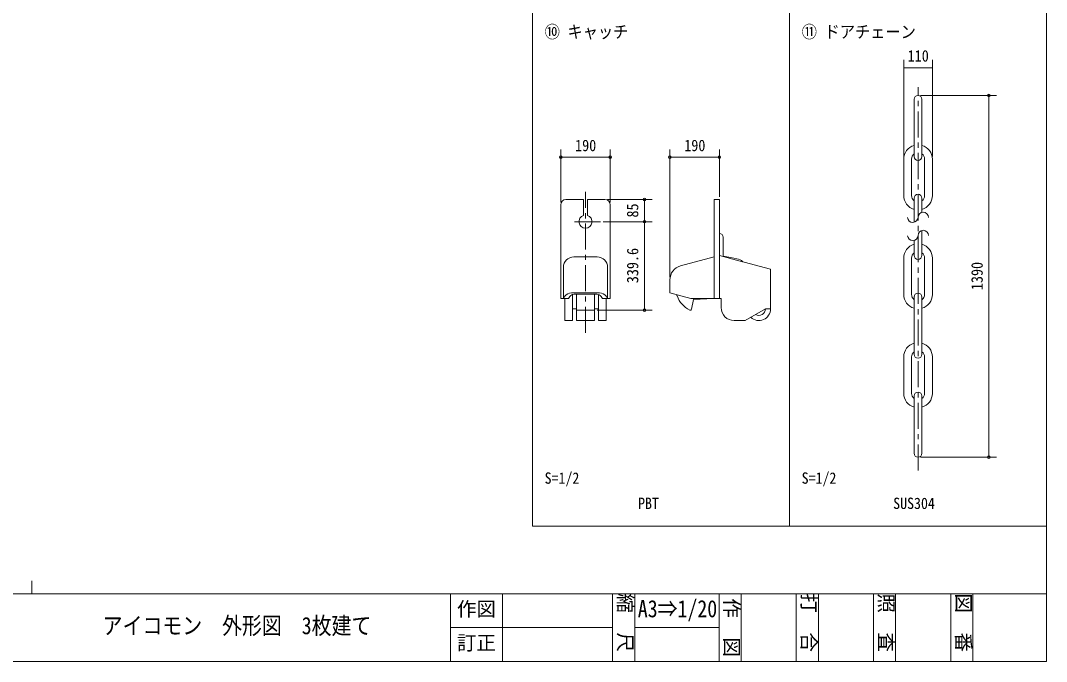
# Model space of a CAD drawing. Units: millimetres at full size, sheet at 1:20, with parts at other scales. Extents: x -4100 to 3700, y -3386 to 2063.
# Drawn here: x -243 to 3700, y -3386 to -924 of the extents above; entities that cross this region are included whole.
import ezdxf
from ezdxf.enums import TextEntityAlignment as Align

# ---------------------------------------------------------------- set-up
doc = ezdxf.new("R2010")
doc.units = ezdxf.units.MM
doc.header["$LTSCALE"] = 20
doc.header["$PDMODE"] = 32
doc.header["$PDSIZE"] = 10
doc.linetypes.add('CHAIN1', pattern=[8, 5, -1, 1, -1])
doc.linetypes.add('DASHED3', pattern=[4, 3, -1])
for name, color, linetype, lineweight in [('0-0', 7, 'Continuous', 9), ('0-1', 7, 'Continuous', 9), ('0-2', 7, 'Continuous', 9), ('0-3', 7, 'Continuous', 9), ('0-5', 7, 'Continuous', 9), ('0-E', 4, 'CHAIN1', 9), ('1-2', 6, 'Continuous', 9)]:
    doc.layers.add(name, color=color, linetype=linetype, lineweight=lineweight)
doc.styles.add('HGｺﾞｼｯｸM', font='')
doc.styles.add('ＭＳ ゴシック', font='')
doc.styles.get('HGｺﾞｼｯｸM').set_extended_font_data('HGｺﾞｼｯｸM')
doc.styles.get('ＭＳ ゴシック').set_extended_font_data('MS Gothic')

msp = doc.modelspace()

# ---------------------------------------------------------------- linework, layer by layer
at = {"layer": '0-0'}
for p, q in [((3191.53, -1446.32), (3191.53, -1226.32)), ((3221.53, -1446.32), (3221.53, -1226.32)), ((3191.53, -1446.32), (3191.53, -1374.77)), ((3221.53, -1446.32), (3221.53, -1391.51)), ((3151.53, -1596.32), (3151.53, -1456.32)), ((3181.53, -1596.32), (3181.53, -1456.32)), ((3231.53, -1596.32), (3231.53, -1456.32)), ((3261.53, -1456.32), (3261.53, -1596.32)), ((3191.53, -1606.32), (3191.53, -1698.65)), ((3221.53, -1660.58), (3221.53, -1606.32)), ((3221.53, -1826.32), (3221.53, -1730.32)), ((3191.53, -1768.47), (3191.53, -1826.32)), ((3151.53, -1976.32), (3151.53, -1836.32)), ((3181.53, -1976.32), (3181.53, -1836.32)), ((3231.53, -1976.32), (3231.53, -1836.32)), ((3261.53, -1836.32), (3261.53, -1976.32)), ((3191.53, -2206.32), (3191.53, -1986.32)), ((3221.53, -2206.32), (3221.53, -1986.32)), ((3151.53, -2356.32), (3151.53, -2216.32)), ((3181.53, -2356.32), (3181.53, -2216.32)), ((3231.53, -2356.32), (3231.53, -2216.32)), ((3261.53, -2216.32), (3261.53, -2356.32)), ((3191.53, -2586.32), (3191.53, -2366.32)), ((3221.53, -2586.32), (3221.53, -2366.32))]:
    msp.add_line(p, q, dxfattribs=at)
at = {"layer": '0-0', "color": 134}
msp.add_line((-199.66, -3126.39), (-199.66, -3076.39), dxfattribs=at)
at = {"layer": '0-0', "color": 5}
msp.add_line((3332.56, -3126.39), (3332.56, -3386.39), dxfattribs=at)
at = {"layer": '0-0'}
for centre, radius, start, end in [((3206.53, -1226.32), 15, 90, 180), ((3206.53, -1226.32), 15, 0, 90), ((3206.53, -1456.32), 55, 105.82662, 180), ((3206.53, -1456.32), 55, 0, 74.17338), ((3206.53, -1456.32), 25, 126.8699, 180), ((3206.53, -1446.32), 15, 180, 270), ((3206.53, -1446.32), 15, 270, 0), ((3206.53, -1456.32), 25, 0, 53.1301), ((3206.53, -1596.32), 55, 180, 254.17338), ((3206.53, -1596.32), 25, 180, 233.1301), ((3206.53, -1606.32), 15, 90, 180), ((3206.53, -1606.32), 15, 0, 90), ((3206.53, -1596.32), 55, 285.82662, 0), ((3206.53, -1596.32), 25, 306.8699, 0), ((3206.53, -1836.32), 55, 105.82662, 180), ((3206.53, -1836.32), 55, 0, 74.17338), ((3206.53, -1836.32), 25, 126.8699, 180), ((3206.53, -1826.32), 15, 180, 270), ((3206.53, -1826.32), 15, 270, 0), ((3206.53, -1836.32), 25, 0, 53.1301), ((3206.53, -1986.32), 15, 90, 180), ((3206.53, -1986.32), 15, 0, 90), ((3206.53, -1976.32), 55, 180, 254.17338), ((3206.53, -1976.32), 25, 180, 233.1301), ((3206.53, -1976.32), 55, 285.82662, 0), ((3206.53, -1976.32), 25, 306.8699, 0), ((3206.53, -2216.32), 55, 105.82662, 180), ((3206.53, -2216.32), 55, 0, 74.17338), ((3206.53, -2216.32), 25, 126.8699, 180), ((3206.53, -2206.32), 15, 180, 270), ((3206.53, -2206.32), 15, 270, 0), ((3206.53, -2216.32), 25, 0, 53.1301), ((3206.53, -2356.32), 55, 180, 254.17338), ((3206.53, -2356.32), 25, 180, 233.1301), ((3206.53, -2366.32), 15, 90, 180), ((3206.53, -2366.32), 15, 0, 90), ((3206.53, -2356.32), 25, 306.8699, 0), ((3206.53, -2356.32), 55, 285.82662, 0), ((3206.53, -2586.32), 15, 180, 270), ((3206.53, -2586.32), 15, 270, 0)]:
    msp.add_arc(centre, radius, start, end, dxfattribs=at)
at = {"layer": '0-0', "color": 6}
for centre, start, end in [((3186.53, -1679.38), 183.93822, 358.02856), ((3226.53, -1680.07), 0, 180), ((3226.53, -1749.65), 0, 180), ((3186.53, -1748.96), 183.93822, 358.02856)]:
    msp.add_arc(centre, 20, start, end, dxfattribs=at)
at = {"layer": '0-0'}
for p in [(3478.45, -1211.32), (1833.2, -1449.01), (2023.2, -1449.01), (2252.72, -1449.01), (2442.72, -1449.01), (2154.57, -1611.6), (2154.57, -1696.6), (2154.57, -2036.24), (3478.45, -2601.32)]:
    msp.add_point(p, dxfattribs=at)
at = {"layer": '0-1', "color": 5}
for p, q in [((3700.24, -3126.39), (-4099.57, -3126.39)), ((1409.29, -3386.39), (1409.29, -3126.39)), ((1609.29, -3126.39), (1609.29, -3386.39)), ((2031.52, -3386.39), (2031.52, -3126.39)), ((2117.98, -3126.39), (2117.98, -3386.39)), ((2441.63, -3126.39), (2441.63, -3386.39)), ((2526.48, -3386.39), (2526.48, -3126.39)), ((2738.61, -3126.39), (2738.61, -3386.39)), ((2823.46, -3386.39), (2823.46, -3126.39)), ((3035.58, -3126.39), (3035.58, -3386.39)), ((3120.43, -3386.39), (3120.43, -3126.39)), ((3417.41, -3386.39), (3417.41, -3126.39)), ((1409.29, -3256.39), (2031.52, -3256.39)), ((2116.37, -3256.39), (2441.63, -3256.39))]:
    msp.add_line(p, q, dxfattribs=at)
msp.add_lwpolyline([(3700.24, 2063.48), (3700.24, -3386.39), (-4099.57, -3386.39), (-4099.57, 2063.48)], close=True, dxfattribs=at)
at = {"layer": '0-2', "color": 1}
for p, q in [((3700.24, 1043.48), (3700.24, -2781.52)), ((1724.24, -2866.52), (1724.24, 958.48)), ((2712.24, -2866.52), (2712.24, 958.48)), ((3700.24, -2866.52), (1724.24, -2866.52))]:
    msp.add_line(p, q, dxfattribs=at)
at = {"layer": '0-2', "color": 6}
for p, q in [((3151.53, -1446.32), (3151.53, -1074.83)), ((3151.53, -1446.32), (3151.53, -1074.83)), ((3261.53, -1446.32), (3261.53, -1074.83)), ((3261.53, -1446.32), (3261.53, -1074.83)), ((3151.53, -1104.83), (3261.53, -1104.83)), ((3216.53, -1211.32), (3508.45, -1211.32)), ((3216.53, -1211.32), (3508.45, -1211.32)), ((3478.45, -2601.32), (3478.45, -1211.32)), ((1833.2, -1621.6), (1833.2, -1419.01)), ((1833.2, -1621.6), (1833.2, -1419.01)), ((2023.2, -1621.6), (2023.2, -1419.01)), ((2023.2, -1621.6), (2023.2, -1419.01)), ((2252.72, -1909.72), (2252.72, -1419.01)), ((2252.72, -1909.72), (2252.72, -1419.01)), ((2442.72, -1601.6), (2442.72, -1419.01)), ((2442.72, -1601.6), (2442.72, -1419.01)), ((1833.2, -1449.01), (2023.2, -1449.01)), ((2442.72, -1449.01), (2252.72, -1449.01)), ((2013.2, -1611.6), (2184.57, -1611.6)), ((2013.2, -1611.6), (2184.57, -1611.6)), ((2154.57, -1611.6), (2154.57, -1696.6)), ((1995.55, -1696.6), (2184.57, -1696.6)), ((1995.55, -1696.6), (2184.57, -1696.6)), ((1995.55, -1696.6), (2184.57, -1696.6)), ((1995.55, -1696.6), (2184.57, -1696.6)), ((2154.57, -1696.6), (2154.57, -2036.24)), ((1973.2, -2036.24), (2184.57, -2036.24)), ((1973.2, -2036.24), (2184.57, -2036.24)), ((3216.53, -2601.32), (3508.45, -2601.32)), ((3216.53, -2601.32), (3508.45, -2601.32))]:
    msp.add_line(p, q, dxfattribs=at)
at = {"layer": '0-2', "color": 4, "linetype": 'CHAIN1'}
for p, q in [((3206.53, -2652.68), (3206.53, -1180.09)), ((1928.2, -2123.79), (1928.2, -1581.52)), ((1985.55, -1696.6), (1870.84, -1696.6))]:
    msp.add_line(p, q, dxfattribs=at)
at = {"layer": '0-2'}
for p, q in [((3191.53, -1446.32), (3191.53, -1226.32)), ((3221.53, -1446.32), (3221.53, -1226.32)), ((3191.53, -1446.32), (3191.53, -1374.77)), ((3221.53, -1446.32), (3221.53, -1391.51)), ((3151.53, -1596.32), (3151.53, -1456.32)), ((3181.53, -1596.32), (3181.53, -1456.32)), ((3231.53, -1596.32), (3231.53, -1456.32)), ((3261.53, -1456.32), (3261.53, -1596.32)), ((1920.7, -1611.6), (1853.2, -1611.6)), ((1920.7, -1672.75), (1920.7, -1611.6)), ((2003.2, -1611.6), (1935.7, -1611.6)), ((1935.7, -1672.75), (1935.7, -1611.6)), ((2003.2, -1611.6), (1973.2, -1611.6)), ((2422.72, -1831.96), (2422.72, -1611.6)), ((2422.72, -1611.6), (2442.72, -1611.6)), ((2442.72, -1741.6), (2442.72, -1611.6)), ((3191.53, -1606.32), (3191.53, -1698.65)), ((3221.53, -1660.58), (3221.53, -1606.32)), ((1833.2, -1991.6), (1833.2, -1631.6)), ((2023.2, -1991.6), (2023.2, -1631.6)), ((3221.53, -1826.32), (3221.53, -1730.32)), ((2442.72, -1741.6), (2442.72, -1860.34)), ((2457.72, -1756.6), (2457.72, -1830.62)), ((3191.53, -1768.47), (3191.53, -1826.32)), ((1973.2, -1831.96), (1883.2, -1831.96)), ((2422.72, -1831.96), (2293.49, -1866.59)), ((2422.72, -1831.96), (2422.72, -1865.7)), ((2442.72, -1826.6), (2522.4, -1847.95)), ((2442.72, -1826.6), (2442.72, -1889.1)), ((2442.72, -1991.6), (2442.72, -1847.31)), ((2486.5, -1834.8), (2457.11, -1828.8)), ((2486.5, -1834.8), (2510.57, -1839.71)), ((2537.68, -1852.04), (2522.4, -1847.95)), ((2537.68, -1852.04), (2639.72, -1879.39)), ((3151.53, -1976.32), (3151.53, -1836.32)), ((3181.53, -1976.32), (3181.53, -1836.32)), ((3231.53, -1976.32), (3231.53, -1836.32)), ((3261.53, -1836.32), (3261.53, -1976.32)), ((1843.2, -1991.6), (1843.2, -1871.96)), ((2013.2, -1991.6), (2013.2, -1871.96)), ((2422.72, -1865.7), (2422.72, -1991.6)), ((2639.72, -2031.6), (2639.72, -1879.39)), ((1982.57, -1970.17), (1873.82, -1970.17)), ((1849.24, -1982.97), (1843.2, -1991.6)), ((1848.2, -2076.6), (1848.2, -1991.6)), ((1868.48, -1984.06), (1863.2, -1991.6)), ((1878.2, -2076.6), (1878.2, -1975.53)), ((1971.53, -1975.53), (1884.86, -1975.53)), ((1963.2, -2076.6), (1963.2, -1975.53)), ((1978.2, -2076.6), (1978.2, -1976.67)), ((1987.92, -1984.06), (1993.2, -1991.6)), ((2023.2, -1991.6), (1993.2, -1991.6)), ((2013.2, -1991.6), (1993.2, -1991.6)), ((2013.2, -1991.6), (1993.2, -1991.6)), ((2007.15, -1982.97), (2013.2, -1991.6)), ((2008.2, -2076.6), (2008.2, -1991.6)), ((2332.72, -1991.6), (2449.72, -1991.6)), ((2343.38, -1995.96), (2335.87, -2032.78)), ((2420.48, -1991.3), (2343.38, -1995.96)), ((2449.72, -2026.6), (2449.72, -1991.6)), ((3191.53, -2206.32), (3191.53, -1986.32)), ((3221.53, -2206.32), (3221.53, -1986.32)), ((1893.2, -2031.6), (1878.2, -2031.6)), ((1963.2, -2036.24), (1893.2, -2036.24)), ((1963.2, -2031.6), (1978.2, -2031.6)), ((2619.72, -2031.6), (2541.78, -2076.6)), ((2619.72, -2031.6), (2639.72, -2031.6)), ((1878.2, -2076.6), (1848.2, -2076.6)), ((1963.2, -2076.6), (1893.2, -2076.6)), ((2008.2, -2076.6), (1978.2, -2076.6)), ((2499.72, -2076.6), (2541.78, -2076.6)), ((3151.53, -2356.32), (3151.53, -2216.32)), ((3181.53, -2356.32), (3181.53, -2216.32)), ((3231.53, -2356.32), (3231.53, -2216.32)), ((3261.53, -2216.32), (3261.53, -2356.32)), ((3191.53, -2586.32), (3191.53, -2366.32)), ((3221.53, -2586.32), (3221.53, -2366.32))]:
    msp.add_line(p, q, dxfattribs=at)
for points in [[(2332.72, -1991.6), (2252.72, -1970.17), (2252.72, -1919.72)], [(1843.2, -1991.6), (1863.2, -1991.6), (1833.2, -1991.6)], [(1928.2, -2076.6), (1893.2, -2076.6), (1893.2, -1975.53)]]:
    msp.add_lwpolyline(points, dxfattribs=at)
for centre, radius, start, end in [((3206.53, -1226.32), 15, 90, 180), ((3206.53, -1226.32), 15, 0, 90), ((3206.53, -1456.32), 55, 105.82662, 180), ((3206.53, -1456.32), 55, 0, 74.17338), ((3206.53, -1456.32), 25, 126.8699, 180), ((3206.53, -1446.32), 15, 180, 270), ((3206.53, -1446.32), 15, 270, 0), ((3206.53, -1456.32), 25, 0, 53.1301), ((1853.2, -1631.6), 20, 90, 180), ((2003.2, -1631.6), 20, 0, 90), ((3206.53, -1596.32), 55, 180, 254.17338), ((3206.53, -1596.32), 25, 180, 233.1301), ((3206.53, -1606.32), 15, 90, 180), ((3206.53, -1606.32), 15, 0, 90), ((3206.53, -1596.32), 55, 285.82662, 0), ((3206.53, -1596.32), 25, 306.8699, 0), ((1928.2, -1696.6), 25, 107.4576, 72.5424), ((2442.72, -1756.6), 15, 0, 90), ((3206.53, -1836.32), 55, 105.82662, 180), ((3206.53, -1836.32), 55, 0, 74.17338), ((1883.2, -1871.96), 40, 90, 180), ((1973.2, -1871.96), 40, 0, 90), ((2509.67, -1869.7), 30, 39.09585, 88.28671), ((3206.53, -1836.32), 25, 126.8699, 180), ((3206.53, -1826.32), 15, 180, 270), ((3206.53, -1826.32), 15, 270, 0), ((3206.53, -1836.32), 25, 0, 53.1301), ((2307.72, -1919.72), 55, 105, 180), ((1873.82, -2000.17), 30, 90, 145.01723), ((1982.57, -2000.17), 30, 34.98277, 90), ((3206.53, -1986.32), 15, 90, 180), ((3206.53, -1986.32), 15, 0, 90), ((1884.86, -1995.53), 20, 90, 145.01723), ((1971.53, -1995.53), 20, 34.98277, 90), ((2373.76, -1946.96), 100, 200.57989, 243.22659), ((3206.53, -1976.32), 55, 180, 254.17338), ((3206.53, -1976.32), 25, 180, 233.1301), ((3206.53, -1976.32), 55, 285.82662, 0), ((3206.53, -1976.32), 25, 306.8699, 0), ((2330.97, -2031.78), 5, 243.22659, 348.45923), ((2499.72, -2026.6), 50, 180, 270), ((2594.72, -2031.6), 45, 226.12762, 0), ((2594.72, -2031.6), 25, 240, 0), ((3206.53, -2216.32), 55, 105.82662, 180), ((3206.53, -2216.32), 55, 0, 74.17338), ((3206.53, -2216.32), 25, 126.8699, 180), ((3206.53, -2206.32), 15, 180, 270), ((3206.53, -2206.32), 15, 270, 0), ((3206.53, -2216.32), 25, 0, 53.1301), ((3206.53, -2356.32), 55, 180, 254.17338), ((3206.53, -2356.32), 25, 180, 233.1301), ((3206.53, -2366.32), 15, 90, 180), ((3206.53, -2366.32), 15, 0, 90), ((3206.53, -2356.32), 25, 306.8699, 0), ((3206.53, -2356.32), 55, 285.82662, 0), ((3206.53, -2586.32), 15, 180, 270), ((3206.53, -2586.32), 15, 270, 0)]:
    msp.add_arc(centre, radius, start, end, dxfattribs=at)
at = {"layer": '0-2', "color": 6}
for centre, start, end in [((3186.53, -1679.38), 183.93822, 358.02856), ((3226.53, -1680.07), 0, 180), ((3226.53, -1749.65), 0, 180), ((3186.53, -1748.96), 183.93822, 358.02856)]:
    msp.add_arc(centre, 20, start, end, dxfattribs=at)
at = {"layer": '0-2', "color": 5, "linetype": 'DASHED3'}
msp.add_arc((2303.55, -1973.32), 25, 188.83948, 200.57989, dxfattribs=at)
msp.add_arc((2303.55, -1973.32), 25, 188.83948, 200.57989, dxfattribs=at)
at = {"layer": '0-2'}
for p in [(3478.45, -1211.32), (1833.2, -1449.01), (2023.2, -1449.01), (2252.72, -1449.01), (2442.72, -1449.01), (2154.57, -1611.6), (2154.57, -1696.6), (2154.57, -2036.24), (3478.45, -2601.32)]:
    msp.add_point(p, dxfattribs=at)
at = {"layer": '0-3'}
for p, q in [((1920.7, -1611.6), (1853.2, -1611.6)), ((1920.7, -1672.75), (1920.7, -1611.6)), ((2003.2, -1611.6), (1935.7, -1611.6)), ((1935.7, -1672.75), (1935.7, -1611.6)), ((2003.2, -1611.6), (1973.2, -1611.6)), ((2422.72, -1831.96), (2422.72, -1611.6)), ((2422.72, -1611.6), (2442.72, -1611.6)), ((2442.72, -1741.6), (2442.72, -1611.6)), ((1833.2, -1991.6), (1833.2, -1631.6)), ((2023.2, -1991.6), (2023.2, -1631.6)), ((2442.72, -1741.6), (2442.72, -1860.34)), ((2457.72, -1756.6), (2457.72, -1830.62)), ((1973.2, -1831.96), (1883.2, -1831.96)), ((2422.72, -1831.96), (2293.49, -1866.59)), ((2422.72, -1831.96), (2422.72, -1865.7)), ((2442.72, -1826.6), (2522.4, -1847.95)), ((2442.72, -1826.6), (2442.72, -1889.1)), ((2442.72, -1991.6), (2442.72, -1847.31)), ((2486.5, -1834.8), (2457.11, -1828.8)), ((2486.5, -1834.8), (2510.57, -1839.71)), ((2537.68, -1852.04), (2522.4, -1847.95)), ((2537.68, -1852.04), (2639.72, -1879.39)), ((1843.2, -1991.6), (1843.2, -1871.96)), ((2013.2, -1991.6), (2013.2, -1871.96)), ((2422.72, -1865.7), (2422.72, -1991.6)), ((2639.72, -2031.6), (2639.72, -1879.39)), ((1982.57, -1970.17), (1873.82, -1970.17)), ((1849.24, -1982.97), (1843.2, -1991.6)), ((1848.2, -2076.6), (1848.2, -1991.6)), ((1868.48, -1984.06), (1863.2, -1991.6)), ((1878.2, -2076.6), (1878.2, -1975.53)), ((1971.53, -1975.53), (1884.86, -1975.53)), ((1963.2, -2076.6), (1963.2, -1975.53)), ((1978.2, -2076.6), (1978.2, -1976.67)), ((1987.92, -1984.06), (1993.2, -1991.6)), ((2023.2, -1991.6), (1993.2, -1991.6)), ((2013.2, -1991.6), (1993.2, -1991.6)), ((2013.2, -1991.6), (1993.2, -1991.6)), ((2007.15, -1982.97), (2013.2, -1991.6)), ((2008.2, -2076.6), (2008.2, -1991.6)), ((2332.72, -1991.6), (2449.72, -1991.6)), ((2343.38, -1995.96), (2335.87, -2032.78)), ((2420.48, -1991.3), (2343.38, -1995.96)), ((2449.72, -2026.6), (2449.72, -1991.6)), ((1893.2, -2031.6), (1878.2, -2031.6)), ((1963.2, -2036.24), (1893.2, -2036.24)), ((1963.2, -2031.6), (1978.2, -2031.6)), ((2619.72, -2031.6), (2541.78, -2076.6)), ((2619.72, -2031.6), (2639.72, -2031.6)), ((1878.2, -2076.6), (1848.2, -2076.6)), ((1963.2, -2076.6), (1893.2, -2076.6)), ((2008.2, -2076.6), (1978.2, -2076.6)), ((2499.72, -2076.6), (2541.78, -2076.6))]:
    msp.add_line(p, q, dxfattribs=at)
for points in [[(2332.72, -1991.6), (2252.72, -1970.17), (2252.72, -1919.72)], [(1843.2, -1991.6), (1863.2, -1991.6), (1833.2, -1991.6)], [(1928.2, -2076.6), (1893.2, -2076.6), (1893.2, -1975.53)]]:
    msp.add_lwpolyline(points, dxfattribs=at)
for centre, radius, start, end in [((1853.2, -1631.6), 20, 90, 180), ((2003.2, -1631.6), 20, 0, 90), ((1928.2, -1696.6), 25, 107.4576, 72.5424), ((2442.72, -1756.6), 15, 0, 90), ((1883.2, -1871.96), 40, 90, 180), ((1973.2, -1871.96), 40, 0, 90), ((2509.67, -1869.7), 30, 39.09585, 88.28671), ((2307.72, -1919.72), 55, 105, 180), ((1873.82, -2000.17), 30, 90, 145.01723), ((1982.57, -2000.17), 30, 34.98277, 90), ((1884.86, -1995.53), 20, 90, 145.01723), ((1971.53, -1995.53), 20, 34.98277, 90), ((2373.76, -1946.96), 100, 200.57989, 243.22659), ((2330.97, -2031.78), 5, 243.22659, 348.45923), ((2499.72, -2026.6), 50, 180, 270), ((2594.72, -2031.6), 45, 226.12762, 0), ((2594.72, -2031.6), 25, 240, 0)]:
    msp.add_arc(centre, radius, start, end, dxfattribs=at)
at = {"layer": '0-5', "color": 1}
for p, q in [((3700.24, 1043.48), (3700.24, -2781.52)), ((1724.24, -2866.52), (1724.24, 958.48)), ((2712.24, -2866.52), (2712.24, 958.48)), ((3700.24, -2866.52), (1724.24, -2866.52))]:
    msp.add_line(p, q, dxfattribs=at)
at = {"layer": '0-E'}
for p, q in [((3206.53, -2652.68), (3206.53, -1180.09)), ((1928.2, -2123.79), (1928.2, -1581.52)), ((1985.55, -1696.6), (1870.84, -1696.6))]:
    msp.add_line(p, q, dxfattribs=at)
at = {"layer": '1-2'}
for p, q in [((3151.53, -1104.83), (3261.53, -1104.83)), ((3478.45, -2601.32), (3478.45, -1211.32)), ((1833.2, -1449.01), (2023.2, -1449.01)), ((2442.72, -1449.01), (2252.72, -1449.01)), ((2154.57, -1611.6), (2154.57, -1696.6)), ((2154.57, -1696.6), (2154.57, -2036.24))]:
    msp.add_line(p, q, dxfattribs=at)

# ---------------------------------------------------------------- texts
at = {"layer": '0-0', "style": 'ＭＳ ゴシック', "width": 0.85}
msp.add_text('アイコモン\u3000外形図\u30003枚建て', height=65.98, dxfattribs=at).set_placement((72.3, -3301.39), align=Align.BOTTOM_LEFT)
at = {"layer": '0-1', "style": 'HGｺﾞｼｯｸM'}
for s, p in [('作図', (1434.08, -3228.89)), ('訂正', (1434.08, -3358.89))]:
    msp.add_text(s, height=54.99, dxfattribs=at).set_placement(p, align=Align.BOTTOM_LEFT)
for s, p in [('縮\u3000尺 ', (2037.21, -3124.69)), ('作\u3000図', (2446.53, -3143.59)), ('打\u3000合 ', (2743.51, -3124.69)), ('照\u3000査 ', (3040.49, -3124.69)), ('図\u3000番 ', (3337.47, -3124.69))]:
    msp.add_text(s, height=54.99, rotation=270, dxfattribs=at).set_placement(p, align=Align.BOTTOM_LEFT)
at = {"layer": '0-1', "style": 'ＭＳ ゴシック', "width": 0.85}
msp.add_text('A3⇒1/20', height=65.98, dxfattribs=at).set_placement((2129.25, -3236.39), align=Align.BOTTOM_LEFT)
at = {"layer": '0-2', "style": 'ＭＳ ゴシック', "width": 0.9}
for s, height, p in [('⑩ キャッチ', 47.65, (1771.37, -1005.14)), ('⑪ ドアチェーン', 47.65, (2759.37, -1005.14)), ('110', 44.21, (3166.68, -1094.83)), ('110', 44.21, (3166.68, -1094.83)), ('190', 44.21, (1888.34, -1439.01)), ('190', 44.21, (1888.34, -1439.01)), ('190', 44.21, (2307.87, -1439.01)), ('190', 44.21, (2307.87, -1439.01)), ('S=1/2', 43.62, (1771.08, -2716.54)), ('S=1/2', 43.62, (2759.08, -2716.54)), ('PBT', 43.62, (2130.42, -2813.58)), ('SUS304', 43.62, (3111, -2813.58))]:
    msp.add_text(s, height=height, dxfattribs=at).set_placement(p, align=Align.BOTTOM_LEFT)
for s, p in [('85', (2144.57, -1680.65)), ('85', (2144.57, -1680.65)), ('339.6', (2144.57, -1932.9)), ('339.6', (2144.57, -1932.9)), ('1390', (3468.45, -1959.48)), ('1390', (3468.45, -1959.48))]:
    msp.add_text(s, height=44.21, rotation=90, dxfattribs=at).set_placement(p, align=Align.BOTTOM_LEFT)
at = {"layer": '0-5', "style": 'ＭＳ ゴシック', "width": 0.9}
for s, height, p in [('⑩ キャッチ', 47.65, (1771.37, -1005.14)), ('⑪ ドアチェーン', 47.65, (2759.37, -1005.14)), ('S=1/2', 43.62, (1771.08, -2716.54)), ('S=1/2', 43.62, (2759.08, -2716.54)), ('PBT', 43.62, (2130.42, -2813.58)), ('SUS304', 43.62, (3111, -2813.58))]:
    msp.add_text(s, height=height, dxfattribs=at).set_placement(p, align=Align.BOTTOM_LEFT)

doc.saveas('drawing.dxf')
